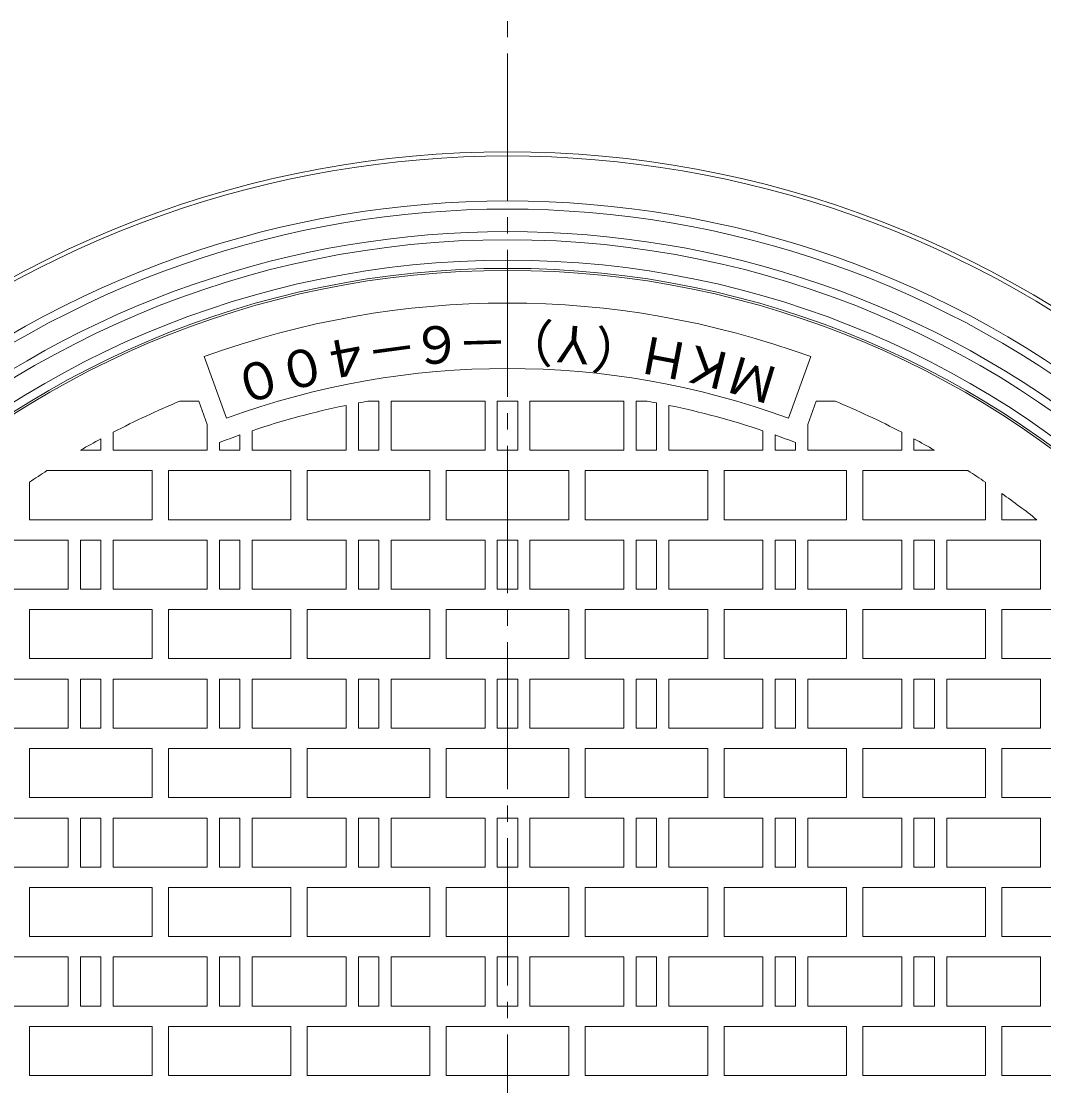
# Model space of a CAD drawing. Units: millimetres, scale not verified. Extents: x -612 to 760, y -539 to 547.
# Drawn here: x -432.2 to -182, y 286.7 to 547.2 of the extents above; entities that cross this region are included whole.
import ezdxf
from ezdxf.enums import TextEntityAlignment as Align

# ---------------------------------------------------------------- set-up
doc = ezdxf.new("R2010")
doc.units = ezdxf.units.MM
doc.header["$LTSCALE"] = 4
doc.linetypes.add('CHAIN2', pattern=[12, 9, -1, 1, -1])
for name, color, linetype, lineweight in [('0-0_通り芯', 4, 'Continuous', 9), ('0-1_躯体', 2, 'Continuous', 9), ('0-2_仕上', 3, 'Continuous', 9)]:
    doc.layers.add(name, color=color, linetype=linetype, lineweight=lineweight)
doc.styles.add('ＭＳ ゴシック', font='')
doc.styles.get('ＭＳ ゴシック').set_extended_font_data('MS Gothic')

msp = doc.modelspace()

# ---------------------------------------------------------------- linework, layer by layer
at = {"layer": '0-0_通り芯', "color": 3, "linetype": 'CHAIN2'}
msp.add_line((-313.247, -24.719), (-313.247, 547.191), dxfattribs=at)
at = {"layer": '0-1_躯体'}
for radius, start, end in [(254, 47.16049, 132.83951), (253, 50.32965, 129.67035), (242, 50.78658, 129.21342), (240, 50.88377, 129.11623), (234.5, 51.1898, 128.8102), (232.5, 0, 180), (227.5, 0, 180), (225.5, 0, 180)]:
    msp.add_arc((-313.247, 261.236), radius, start, end, dxfattribs=at)
at = {"layer": '0-2_仕上'}
for p, q in [((-381.993, 450.114), (-387.465, 465.149)), ((-244.501, 450.114), (-239.028, 465.149)), ((-352.747, 442.236), (-352.747, 453.214)), ((-349.747, 442.236), (-349.747, 453.808)), ((-347.407, 454.236), (-344.747, 454.236)), ((-341.747, 442.236), (-341.747, 454.236)), ((-315.747, 442.236), (-315.747, 454.236)), ((-315.747, 454.236), (-313.247, 454.236)), ((-310.747, 454.236), (-313.247, 454.236)), ((-310.747, 442.236), (-310.747, 454.236)), ((-284.747, 442.236), (-284.747, 454.236)), ((-279.087, 454.236), (-281.747, 454.236)), ((-276.747, 442.236), (-276.747, 453.808)), ((-273.747, 442.236), (-273.747, 453.214)), ((-386.747, 442.236), (-386.747, 448.557)), ((-239.747, 442.236), (-239.747, 448.557)), ((-409.747, 442.236), (-409.747, 446.624)), ((-378.747, 442.236), (-378.747, 445.967)), ((-375.747, 442.236), (-375.747, 447.004)), ((-250.747, 442.236), (-250.747, 447.004)), ((-247.747, 442.236), (-247.747, 445.967)), ((-216.747, 442.236), (-216.747, 446.624)), ((-383.747, 442.236), (-383.747, 444.118)), ((-242.747, 442.236), (-242.747, 444.118)), ((-386.747, 442.236), (-409.747, 442.236)), ((-383.747, 442.236), (-378.747, 442.236)), ((-352.747, 442.236), (-375.747, 442.236)), ((-318.747, 442.236), (-341.747, 442.236)), ((-315.747, 442.236), (-313.247, 442.236)), ((-310.747, 442.236), (-313.247, 442.236)), ((-307.747, 442.236), (-284.747, 442.236)), ((-273.747, 442.236), (-250.747, 442.236)), ((-242.747, 442.236), (-247.747, 442.236)), ((-239.747, 442.236), (-216.747, 442.236)), ((-425.963, 437.236), (-400.247, 437.236)), ((-400.247, 437.236), (-400.247, 425.236)), ((-396.247, 437.236), (-396.247, 425.236)), ((-396.247, 437.236), (-366.247, 437.236)), ((-366.247, 437.236), (-366.247, 425.236)), ((-362.247, 437.236), (-362.247, 425.236)), ((-362.247, 437.236), (-332.247, 437.236)), ((-332.247, 437.236), (-332.247, 425.236)), ((-328.247, 437.236), (-328.247, 425.236)), ((-328.247, 437.236), (-313.247, 437.236)), ((-298.247, 437.236), (-313.247, 437.236)), ((-298.247, 437.236), (-298.247, 425.236)), ((-294.247, 437.236), (-294.247, 425.236)), ((-264.247, 437.236), (-294.247, 437.236)), ((-264.247, 437.236), (-264.247, 425.236)), ((-260.247, 437.236), (-260.247, 425.236)), ((-230.247, 437.236), (-260.247, 437.236)), ((-230.247, 437.236), (-230.247, 425.236)), ((-226.247, 437.236), (-226.247, 425.236)), ((-200.531, 437.236), (-226.247, 437.236)), ((-430.247, 434.418), (-430.247, 425.236)), ((-196.247, 434.418), (-196.247, 425.236)), ((-192.247, 431.647), (-192.247, 425.236)), ((-430.247, 425.236), (-400.247, 425.236)), ((-396.247, 425.236), (-366.247, 425.236)), ((-362.247, 425.236), (-332.247, 425.236)), ((-328.247, 425.236), (-313.247, 425.236)), ((-298.247, 425.236), (-313.247, 425.236)), ((-264.247, 425.236), (-294.247, 425.236)), ((-230.247, 425.236), (-260.247, 425.236)), ((-196.247, 425.236), (-226.247, 425.236)), ((-183.69, 425.236), (-192.247, 425.236)), ((-417.747, 408.236), (-417.747, 420.236)), ((-417.747, 420.236), (-412.747, 420.236)), ((-412.747, 408.236), (-412.747, 420.236)), ((-409.747, 408.236), (-409.747, 420.236)), ((-383.747, 408.236), (-383.747, 420.236)), ((-383.747, 420.236), (-378.747, 420.236)), ((-378.747, 408.236), (-378.747, 420.236)), ((-375.747, 408.236), (-375.747, 420.236)), ((-349.747, 408.236), (-349.747, 420.236)), ((-349.747, 420.236), (-344.747, 420.236)), ((-344.747, 408.236), (-344.747, 420.236)), ((-341.747, 408.236), (-341.747, 420.236)), ((-315.747, 408.236), (-315.747, 420.236)), ((-315.747, 420.236), (-313.247, 420.236)), ((-310.747, 420.236), (-313.247, 420.236)), ((-310.747, 408.236), (-310.747, 420.236)), ((-284.747, 408.236), (-284.747, 420.236)), ((-281.747, 408.236), (-281.747, 420.236)), ((-276.747, 420.236), (-281.747, 420.236)), ((-276.747, 408.236), (-276.747, 420.236)), ((-250.747, 408.236), (-250.747, 420.236)), ((-247.747, 408.236), (-247.747, 420.236)), ((-242.747, 420.236), (-247.747, 420.236)), ((-242.747, 408.236), (-242.747, 420.236)), ((-216.747, 408.236), (-216.747, 420.236)), ((-213.747, 408.236), (-213.747, 420.236)), ((-208.747, 420.236), (-213.747, 420.236)), ((-208.747, 408.236), (-208.747, 420.236)), ((-182.747, 408.236), (-182.747, 420.236)), ((-420.747, 408.236), (-443.747, 408.236)), ((-417.747, 408.236), (-412.747, 408.236)), ((-386.747, 408.236), (-409.747, 408.236)), ((-383.747, 408.236), (-378.747, 408.236)), ((-352.747, 408.236), (-375.747, 408.236)), ((-349.747, 408.236), (-344.747, 408.236)), ((-318.747, 408.236), (-341.747, 408.236)), ((-315.747, 408.236), (-313.247, 408.236)), ((-310.747, 408.236), (-313.247, 408.236)), ((-307.747, 408.236), (-284.747, 408.236)), ((-276.747, 408.236), (-281.747, 408.236)), ((-273.747, 408.236), (-250.747, 408.236)), ((-242.747, 408.236), (-247.747, 408.236)), ((-239.747, 408.236), (-216.747, 408.236)), ((-208.747, 408.236), (-213.747, 408.236)), ((-205.747, 408.236), (-182.747, 408.236)), ((-430.247, 403.236), (-430.247, 391.236)), ((-430.247, 403.236), (-400.247, 403.236)), ((-400.247, 403.236), (-400.247, 391.236)), ((-396.247, 403.236), (-396.247, 391.236)), ((-396.247, 403.236), (-366.247, 403.236)), ((-366.247, 403.236), (-366.247, 391.236)), ((-362.247, 403.236), (-362.247, 391.236)), ((-362.247, 403.236), (-332.247, 403.236)), ((-332.247, 403.236), (-332.247, 391.236)), ((-328.247, 403.236), (-328.247, 391.236)), ((-328.247, 403.236), (-313.247, 403.236)), ((-298.247, 403.236), (-313.247, 403.236)), ((-298.247, 403.236), (-298.247, 391.236)), ((-294.247, 403.236), (-294.247, 391.236)), ((-264.247, 403.236), (-294.247, 403.236)), ((-264.247, 403.236), (-264.247, 391.236)), ((-260.247, 403.236), (-260.247, 391.236)), ((-230.247, 403.236), (-260.247, 403.236)), ((-230.247, 403.236), (-230.247, 391.236)), ((-226.247, 403.236), (-226.247, 391.236)), ((-196.247, 403.236), (-226.247, 403.236)), ((-196.247, 403.236), (-196.247, 391.236)), ((-192.247, 403.236), (-192.247, 391.236)), ((-162.247, 403.236), (-192.247, 403.236)), ((-430.247, 391.236), (-400.247, 391.236)), ((-396.247, 391.236), (-366.247, 391.236)), ((-362.247, 391.236), (-332.247, 391.236)), ((-328.247, 391.236), (-313.247, 391.236)), ((-298.247, 391.236), (-313.247, 391.236)), ((-264.247, 391.236), (-294.247, 391.236)), ((-230.247, 391.236), (-260.247, 391.236)), ((-196.247, 391.236), (-226.247, 391.236)), ((-162.247, 391.236), (-192.247, 391.236)), ((-417.747, 374.236), (-417.747, 386.236)), ((-417.747, 386.236), (-412.747, 386.236)), ((-412.747, 374.236), (-412.747, 386.236)), ((-409.747, 374.236), (-409.747, 386.236)), ((-383.747, 374.236), (-383.747, 386.236)), ((-383.747, 386.236), (-378.747, 386.236)), ((-378.747, 374.236), (-378.747, 386.236)), ((-375.747, 374.236), (-375.747, 386.236)), ((-349.747, 374.236), (-349.747, 386.236)), ((-349.747, 386.236), (-344.747, 386.236)), ((-344.747, 374.236), (-344.747, 386.236)), ((-341.747, 374.236), (-341.747, 386.236)), ((-315.747, 374.236), (-315.747, 386.236)), ((-315.747, 386.236), (-313.247, 386.236)), ((-310.747, 386.236), (-313.247, 386.236)), ((-310.747, 374.236), (-310.747, 386.236)), ((-284.747, 374.236), (-284.747, 386.236)), ((-281.747, 374.236), (-281.747, 386.236)), ((-276.747, 386.236), (-281.747, 386.236)), ((-276.747, 374.236), (-276.747, 386.236)), ((-250.747, 374.236), (-250.747, 386.236)), ((-247.747, 374.236), (-247.747, 386.236)), ((-242.747, 386.236), (-247.747, 386.236)), ((-242.747, 374.236), (-242.747, 386.236)), ((-216.747, 374.236), (-216.747, 386.236)), ((-213.747, 374.236), (-213.747, 386.236)), ((-208.747, 386.236), (-213.747, 386.236)), ((-208.747, 374.236), (-208.747, 386.236)), ((-182.747, 374.236), (-182.747, 386.236)), ((-420.747, 374.236), (-443.747, 374.236)), ((-417.747, 374.236), (-412.747, 374.236)), ((-386.747, 374.236), (-409.747, 374.236)), ((-383.747, 374.236), (-378.747, 374.236)), ((-352.747, 374.236), (-375.747, 374.236)), ((-349.747, 374.236), (-344.747, 374.236)), ((-318.747, 374.236), (-341.747, 374.236)), ((-315.747, 374.236), (-313.247, 374.236)), ((-310.747, 374.236), (-313.247, 374.236)), ((-307.747, 374.236), (-284.747, 374.236)), ((-276.747, 374.236), (-281.747, 374.236)), ((-273.747, 374.236), (-250.747, 374.236)), ((-242.747, 374.236), (-247.747, 374.236)), ((-239.747, 374.236), (-216.747, 374.236)), ((-208.747, 374.236), (-213.747, 374.236)), ((-205.747, 374.236), (-182.747, 374.236)), ((-430.247, 369.236), (-430.247, 357.236)), ((-430.247, 369.236), (-400.247, 369.236)), ((-400.247, 369.236), (-400.247, 357.236)), ((-396.247, 369.236), (-396.247, 357.236)), ((-396.247, 369.236), (-366.247, 369.236)), ((-366.247, 369.236), (-366.247, 357.236)), ((-362.247, 369.236), (-362.247, 357.236)), ((-362.247, 369.236), (-332.247, 369.236)), ((-332.247, 369.236), (-332.247, 357.236)), ((-328.247, 369.236), (-328.247, 357.236)), ((-328.247, 369.236), (-313.247, 369.236)), ((-298.247, 369.236), (-313.247, 369.236)), ((-298.247, 369.236), (-298.247, 357.236)), ((-294.247, 369.236), (-294.247, 357.236)), ((-264.247, 369.236), (-294.247, 369.236)), ((-264.247, 369.236), (-264.247, 357.236)), ((-260.247, 369.236), (-260.247, 357.236)), ((-230.247, 369.236), (-260.247, 369.236)), ((-230.247, 369.236), (-230.247, 357.236)), ((-226.247, 369.236), (-226.247, 357.236)), ((-196.247, 369.236), (-226.247, 369.236)), ((-196.247, 369.236), (-196.247, 357.236)), ((-192.247, 369.236), (-192.247, 357.236)), ((-162.247, 369.236), (-192.247, 369.236)), ((-400.247, 357.236), (-430.247, 357.236)), ((-396.247, 357.236), (-366.247, 357.236)), ((-362.247, 357.236), (-332.247, 357.236)), ((-328.247, 357.236), (-313.247, 357.236)), ((-298.247, 357.236), (-313.247, 357.236)), ((-264.247, 357.236), (-294.247, 357.236)), ((-230.247, 357.236), (-260.247, 357.236)), ((-226.247, 357.236), (-196.247, 357.236)), ((-162.247, 357.236), (-192.247, 357.236)), ((-417.747, 340.236), (-417.747, 352.236)), ((-417.747, 352.236), (-412.747, 352.236)), ((-412.747, 340.236), (-412.747, 352.236)), ((-386.747, 352.236), (-409.747, 352.236)), ((-409.747, 340.236), (-409.747, 352.236)), ((-386.747, 340.236), (-386.747, 352.236)), ((-383.747, 340.236), (-383.747, 352.236)), ((-383.747, 352.236), (-378.747, 352.236)), ((-378.747, 340.236), (-378.747, 352.236)), ((-375.747, 340.236), (-375.747, 352.236)), ((-349.747, 340.236), (-349.747, 352.236)), ((-349.747, 352.236), (-344.747, 352.236)), ((-344.747, 340.236), (-344.747, 352.236)), ((-318.747, 352.236), (-341.747, 352.236)), ((-341.747, 340.236), (-341.747, 352.236)), ((-318.747, 340.236), (-318.747, 352.236)), ((-315.747, 340.236), (-315.747, 352.236)), ((-315.747, 352.236), (-313.247, 352.236)), ((-310.747, 352.236), (-313.247, 352.236)), ((-310.747, 340.236), (-310.747, 352.236)), ((-307.747, 352.236), (-284.747, 352.236)), ((-307.747, 340.236), (-307.747, 352.236)), ((-284.747, 340.236), (-284.747, 352.236)), ((-281.747, 340.236), (-281.747, 352.236)), ((-276.747, 352.236), (-281.747, 352.236)), ((-276.747, 340.236), (-276.747, 352.236)), ((-250.747, 340.236), (-250.747, 352.236)), ((-247.747, 340.236), (-247.747, 352.236)), ((-242.747, 352.236), (-247.747, 352.236)), ((-242.747, 340.236), (-242.747, 352.236)), ((-239.747, 352.236), (-216.747, 352.236)), ((-239.747, 340.236), (-239.747, 352.236)), ((-216.747, 340.236), (-216.747, 352.236)), ((-213.747, 340.236), (-213.747, 352.236)), ((-208.747, 352.236), (-213.747, 352.236)), ((-208.747, 340.236), (-208.747, 352.236)), ((-182.747, 340.236), (-182.747, 352.236)), ((-420.747, 340.236), (-443.747, 340.236)), ((-417.747, 340.236), (-412.747, 340.236)), ((-386.747, 340.236), (-409.747, 340.236)), ((-383.747, 340.236), (-378.747, 340.236)), ((-352.747, 340.236), (-375.747, 340.236)), ((-349.747, 340.236), (-344.747, 340.236)), ((-318.747, 340.236), (-341.747, 340.236)), ((-315.747, 340.236), (-313.247, 340.236)), ((-310.747, 340.236), (-313.247, 340.236)), ((-307.747, 340.236), (-284.747, 340.236)), ((-276.747, 340.236), (-281.747, 340.236)), ((-273.747, 340.236), (-250.747, 340.236)), ((-242.747, 340.236), (-247.747, 340.236)), ((-239.747, 340.236), (-216.747, 340.236)), ((-208.747, 340.236), (-213.747, 340.236)), ((-205.747, 340.236), (-182.747, 340.236)), ((-400.247, 335.236), (-430.247, 335.236)), ((-430.247, 335.236), (-430.247, 323.236)), ((-400.247, 335.236), (-400.247, 323.236)), ((-396.247, 323.236), (-396.247, 335.236)), ((-396.247, 335.236), (-366.247, 335.236)), ((-366.247, 323.236), (-366.247, 335.236)), ((-362.247, 335.236), (-332.247, 335.236)), ((-362.247, 323.236), (-362.247, 335.236)), ((-332.247, 323.236), (-332.247, 335.236)), ((-328.247, 335.236), (-328.247, 323.236)), ((-328.247, 335.236), (-313.247, 335.236)), ((-298.247, 335.236), (-313.247, 335.236)), ((-298.247, 335.236), (-298.247, 323.236)), ((-264.247, 335.236), (-294.247, 335.236)), ((-294.247, 323.236), (-294.247, 335.236)), ((-264.247, 323.236), (-264.247, 335.236)), ((-260.247, 323.236), (-260.247, 335.236)), ((-230.247, 335.236), (-260.247, 335.236)), ((-230.247, 323.236), (-230.247, 335.236)), ((-226.247, 335.236), (-196.247, 335.236)), ((-226.247, 335.236), (-226.247, 323.236)), ((-196.247, 335.236), (-196.247, 323.236)), ((-192.247, 335.236), (-192.247, 323.236)), ((-162.247, 335.236), (-192.247, 335.236)), ((-400.247, 323.236), (-430.247, 323.236)), ((-396.247, 323.236), (-366.247, 323.236)), ((-362.247, 323.236), (-332.247, 323.236)), ((-328.247, 323.236), (-313.247, 323.236)), ((-298.247, 323.236), (-313.247, 323.236)), ((-264.247, 323.236), (-294.247, 323.236)), ((-230.247, 323.236), (-260.247, 323.236)), ((-226.247, 323.236), (-196.247, 323.236)), ((-162.247, 323.236), (-192.247, 323.236)), ((-417.747, 306.236), (-417.747, 318.236)), ((-417.747, 318.236), (-412.747, 318.236)), ((-412.747, 306.236), (-412.747, 318.236)), ((-409.747, 306.236), (-409.747, 318.236)), ((-383.747, 306.236), (-383.747, 318.236)), ((-383.747, 318.236), (-378.747, 318.236)), ((-378.747, 306.236), (-378.747, 318.236)), ((-375.747, 306.236), (-375.747, 318.236)), ((-349.747, 306.236), (-349.747, 318.236)), ((-349.747, 318.236), (-344.747, 318.236)), ((-344.747, 306.236), (-344.747, 318.236)), ((-341.747, 306.236), (-341.747, 318.236)), ((-315.747, 306.236), (-315.747, 318.236)), ((-315.747, 318.236), (-313.247, 318.236)), ((-310.747, 318.236), (-313.247, 318.236)), ((-310.747, 306.236), (-310.747, 318.236)), ((-284.747, 306.236), (-284.747, 318.236)), ((-281.747, 306.236), (-281.747, 318.236)), ((-276.747, 318.236), (-281.747, 318.236)), ((-276.747, 306.236), (-276.747, 318.236)), ((-250.747, 306.236), (-250.747, 318.236)), ((-247.747, 306.236), (-247.747, 318.236)), ((-242.747, 318.236), (-247.747, 318.236)), ((-242.747, 306.236), (-242.747, 318.236)), ((-216.747, 306.236), (-216.747, 318.236)), ((-213.747, 306.236), (-213.747, 318.236)), ((-208.747, 318.236), (-213.747, 318.236)), ((-208.747, 306.236), (-208.747, 318.236)), ((-182.747, 306.236), (-182.747, 318.236)), ((-420.747, 306.236), (-443.747, 306.236)), ((-417.747, 306.236), (-412.747, 306.236)), ((-386.747, 306.236), (-409.747, 306.236)), ((-383.747, 306.236), (-378.747, 306.236)), ((-352.747, 306.236), (-375.747, 306.236)), ((-349.747, 306.236), (-344.747, 306.236)), ((-318.747, 306.236), (-341.747, 306.236)), ((-315.747, 306.236), (-313.247, 306.236)), ((-310.747, 306.236), (-313.247, 306.236)), ((-307.747, 306.236), (-284.747, 306.236)), ((-276.747, 306.236), (-281.747, 306.236)), ((-273.747, 306.236), (-250.747, 306.236)), ((-242.747, 306.236), (-247.747, 306.236)), ((-239.747, 306.236), (-216.747, 306.236)), ((-208.747, 306.236), (-213.747, 306.236)), ((-205.747, 306.236), (-182.747, 306.236)), ((-430.247, 301.236), (-430.247, 289.236)), ((-430.247, 301.236), (-400.247, 301.236)), ((-400.247, 301.236), (-400.247, 289.236)), ((-396.247, 301.236), (-396.247, 289.236)), ((-396.247, 301.236), (-366.247, 301.236)), ((-366.247, 301.236), (-366.247, 289.236)), ((-362.247, 301.236), (-362.247, 289.236)), ((-362.247, 301.236), (-332.247, 301.236)), ((-332.247, 301.236), (-332.247, 289.236)), ((-328.247, 301.236), (-313.247, 301.236)), ((-298.247, 301.236), (-313.247, 301.236)), ((-294.247, 301.236), (-294.247, 289.236)), ((-264.247, 301.236), (-294.247, 301.236)), ((-264.247, 301.236), (-264.247, 289.236)), ((-260.247, 301.236), (-260.247, 289.236)), ((-230.247, 301.236), (-260.247, 301.236)), ((-230.247, 301.236), (-230.247, 289.236)), ((-226.247, 301.236), (-226.247, 289.236)), ((-196.247, 301.236), (-226.247, 301.236)), ((-196.247, 301.236), (-196.247, 289.236)), ((-192.247, 301.236), (-192.247, 289.236)), ((-162.247, 301.236), (-192.247, 301.236)), ((-430.247, 289.236), (-400.247, 289.236)), ((-396.247, 289.236), (-366.247, 289.236)), ((-362.247, 289.236), (-332.247, 289.236)), ((-264.247, 289.236), (-294.247, 289.236)), ((-230.247, 289.236), (-260.247, 289.236)), ((-196.247, 289.236), (-226.247, 289.236)), ((-162.247, 289.236), (-192.247, 289.236))]:
    msp.add_line(p, q, dxfattribs=at)
for points in [[(-386.747, 448.557), (-388.814, 454.236), (-393.446, 454.236)], [(-349.747, 442.236), (-344.747, 442.236), (-344.747, 454.236)], [(-318.747, 442.236), (-318.747, 454.236), (-341.747, 454.236)], [(-307.747, 442.236), (-307.747, 454.236), (-284.747, 454.236)], [(-276.747, 442.236), (-281.747, 442.236), (-281.747, 454.236)], [(-239.747, 448.557), (-237.68, 454.236), (-233.048, 454.236)], [(-417.746, 442.236), (-412.747, 442.236), (-412.747, 445.031)], [(-208.748, 442.236), (-213.747, 442.236), (-213.747, 445.031)], [(-420.747, 408.236), (-420.747, 420.236), (-443.747, 420.236)], [(-386.747, 408.236), (-386.747, 420.236), (-409.747, 420.236)], [(-352.747, 408.236), (-352.747, 420.236), (-375.747, 420.236)], [(-318.747, 408.236), (-318.747, 420.236), (-341.747, 420.236)], [(-307.747, 408.236), (-307.747, 420.236), (-284.747, 420.236)], [(-273.747, 408.236), (-273.747, 420.236), (-250.747, 420.236)], [(-239.747, 408.236), (-239.747, 420.236), (-216.747, 420.236)], [(-205.747, 408.236), (-205.747, 420.236), (-182.747, 420.236)], [(-420.747, 374.236), (-420.747, 386.236), (-443.747, 386.236)], [(-386.747, 374.236), (-386.747, 386.236), (-409.747, 386.236)], [(-352.747, 374.236), (-352.747, 386.236), (-375.747, 386.236)], [(-318.747, 374.236), (-318.747, 386.236), (-341.747, 386.236)], [(-307.747, 374.236), (-307.747, 386.236), (-284.747, 386.236)], [(-273.747, 374.236), (-273.747, 386.236), (-250.747, 386.236)], [(-239.747, 374.236), (-239.747, 386.236), (-216.747, 386.236)], [(-205.747, 374.236), (-205.747, 386.236), (-182.747, 386.236)], [(-420.747, 340.236), (-420.747, 352.236), (-443.747, 352.236)], [(-352.747, 340.236), (-352.747, 352.236), (-375.747, 352.236)], [(-273.747, 340.236), (-273.747, 352.236), (-250.747, 352.236)], [(-205.747, 340.236), (-205.747, 352.236), (-182.747, 352.236)], [(-420.747, 306.236), (-420.747, 318.236), (-443.747, 318.236)], [(-386.747, 306.236), (-386.747, 318.236), (-409.747, 318.236)], [(-352.747, 306.236), (-352.747, 318.236), (-375.747, 318.236)], [(-318.747, 306.236), (-318.747, 318.236), (-341.747, 318.236)], [(-307.747, 306.236), (-307.747, 318.236), (-284.747, 318.236)], [(-273.747, 306.236), (-273.747, 318.236), (-250.747, 318.236)], [(-239.747, 306.236), (-239.747, 318.236), (-216.747, 318.236)], [(-205.747, 306.236), (-205.747, 318.236), (-182.747, 318.236)], [(-328.247, 301.236), (-328.247, 289.236), (-313.247, 289.236)], [(-298.247, 301.236), (-298.247, 289.236), (-313.247, 289.236)]]:
    msp.add_lwpolyline(points, dxfattribs=at)
msp.add_circle((-313.247, 261.236), 225, dxfattribs=at)
for radius, start, end in [(217, 70, 110), (201, 69.99998, 110.00002), (209, 112.56487, 117.49837), (196, 101.6265, 108.59509), (196, 100.03725, 100.73254), (196, 79.26746, 79.96275), (196, 71.40491, 78.3735), (209, 62.50163, 67.43513), (196, 109.52295, 111.08144), (196, 68.91856, 70.47705), (209, 118.42953, 119.99954), (209, 60.00046, 61.57047), (209, 122.63684, 124.04263), (209, 55.95737, 57.36316), (209, 51.69196, 54.6234)]:
    msp.add_arc((-313.247, 261.236), radius, start, end, dxfattribs=at)

# ---------------------------------------------------------------- texts
at = {"layer": '0-2_仕上', "color": 4, "style": 'ＭＳ ゴシック'}
for s, rotation, p in [('）', 178.461, (-301.787, 475.897)), ('６', 184.615, (-324.884, 475.841)), ('Ｙ', 175.384, (-290.272, 474.886)), ('（', 172.308, (-278.822, 472.846)), ('４', 190.768, (-347.847, 473.347)), ('－', 181.539, (-313.336, 476.216)), ('Ｈ', 169.232, (-267.473, 470.791)), ('０', 193.845, (-359.195, 470.888)), ('－', 187.692, (-336.399, 475.111)), ('Ｋ', 166.154, (-256.254, 468.046)), ('０', 196.921, (-370.411, 468.07)), ('Ｍ', 163.078, (-245.2, 464.614))]:
    msp.add_text(s, height=9.164, rotation=rotation, dxfattribs=at).set_placement(p, align=Align.BOTTOM_LEFT)

doc.saveas('drawing.dxf')
